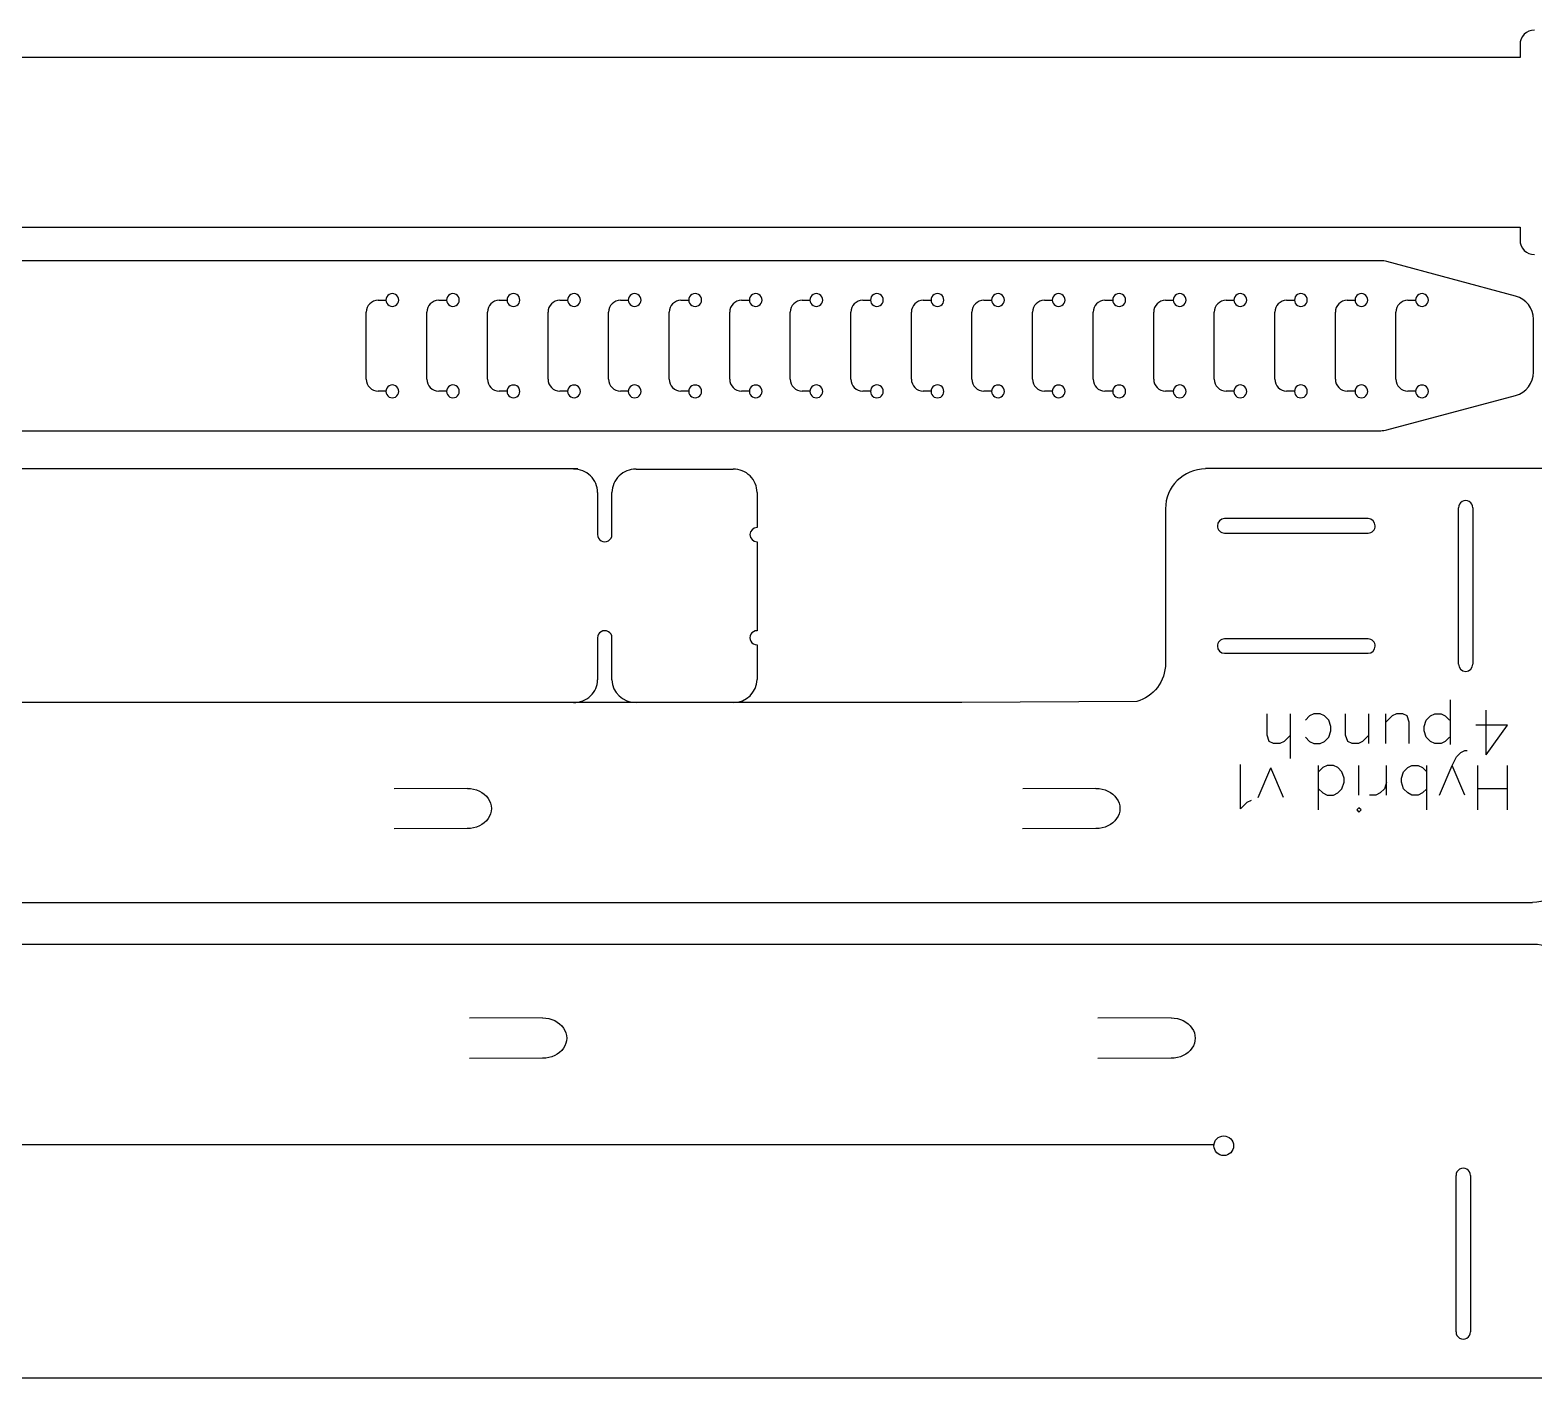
# Model space of a CAD drawing. Extents: x 6 to 576, y 64 to 1092.
# Drawn here: x 193.6 to 381.2, y 689.3 to 857.4 of the extents above; entities that cross this region are included whole.
import ezdxf

# ---------------------------------------------------------------- set-up
doc = ezdxf.new("R2010")
doc.units = 0
doc.layers.add('Layer_1', color=7, linetype='CONTINUOUS')

msp = doc.modelspace()

# ---------------------------------------------------------------- linework, layer by layer
at = {"layer": 'Layer_1', "color": 7}
for p, q in [((379.447504, 853.963879), (36.861036, 853.963879)), ((379.447504, 855.563867), (379.447504, 853.963879)), ((36.861036, 832.763875), (379.447504, 832.763875)), ((379.447504, 832.763875), (379.447504, 831.163886)), ((362.064961, 828.595444), (19.478514, 828.595444)), ((378.896615, 824.191243), (362.841408, 828.493209)), ((381.120174, 814.69741), (381.120174, 821.293446)), ((362.841408, 807.497675), (378.896615, 811.799641)), ((19.478514, 807.39544), (362.064961, 807.39544)), ((261.894712, 802.634157), (11.053043, 802.634157)), ((269.1579, 802.612725), (281.259703, 802.612725)), ((389.950801, 802.689772), (340.215035, 802.689772)), ((264.357173, 799.690244), (264.357173, 794.429771)), ((266.157445, 794.429771), (266.157445, 799.690244)), ((284.260158, 799.690244), (284.260158, 795.306521)), ((335.21433, 797.633267), (335.21433, 778.399726)), ((284.260158, 793.553048), (284.260158, 782.447613)), ((264.357173, 781.570889), (264.357173, 776.31039)), ((266.157445, 776.31039), (266.157445, 781.570889)), ((284.26111, 780.695092), (284.26111, 776.37696)), ((309.821289, 773.501203), (59.635067, 773.501203)), ((331.700664, 773.612434), (309.821289, 773.501203)), ((184.568476, 748.556869), (372.516585, 748.556869)), ((372.516585, 748.556869), (381.023257, 748.556869)), ((216.402941, 743.332221), (28.454839, 743.332221)), ((381.11266, 743.332221), (216.402941, 743.332221)), ((91.150117, 718.387886), (341.336339, 718.387886)), ((343.714096, 718.209187), (343.714096, 718.209187)), ((139.076705, 689.254933), (389.918363, 689.254933))]:
    msp.add_line(p, q, dxfattribs=at)
at = {"layer": 'Layer_1', "color": 1}
for p, q in [((235.502963, 813.823333), (235.502963, 822.16755)), ((236.979206, 823.667368), (237.951603, 823.682713)), ((237.951497, 823.69544), (237.951497, 823.69544)), ((243.05994, 813.823333), (243.05994, 822.16755)), ((244.536182, 823.667368), (245.508579, 823.682713)), ((245.508473, 823.69544), (245.508473, 823.69544)), ((250.616916, 813.823333), (250.616916, 822.16755)), ((252.093161, 823.667368), (253.065555, 823.682713)), ((253.065455, 823.69544), (253.065455, 823.69544)), ((258.173908, 813.823333), (258.173908, 822.16755)), ((259.650143, 823.667368), (260.622537, 823.682713)), ((260.622436, 823.69544), (260.622436, 823.69544)), ((265.730884, 813.823333), (265.730884, 822.16755)), ((267.207127, 823.667368), (268.179524, 823.682713)), ((268.179418, 823.69544), (268.179418, 823.69544)), ((273.28786, 813.823333), (273.28786, 822.16755)), ((274.764103, 823.667368), (275.7365, 823.682713)), ((275.736397, 823.69544), (275.736394, 823.69544)), ((280.844863, 813.823333), (280.844863, 822.16755)), ((282.321079, 823.667368), (283.293476, 823.682713)), ((283.293374, 823.69544), (283.29337, 823.69544)), ((288.401839, 813.823333), (288.401839, 822.16755)), ((289.878056, 823.667368), (290.850452, 823.682713)), ((290.850373, 823.69544), (290.850373, 823.69544)), ((295.958816, 813.823333), (295.958816, 822.16755)), ((297.435058, 823.667368), (298.407429, 823.682713)), ((298.407349, 823.69544), (298.407349, 823.69544)), ((303.515792, 813.823333), (303.515792, 822.16755)), ((304.992035, 823.667368), (305.964431, 823.682713)), ((305.964325, 823.69544), (305.964325, 823.69544)), ((311.072768, 813.823333), (311.072768, 822.16755)), ((312.549011, 823.667368), (313.521408, 823.682713)), ((313.521305, 823.69544), (313.521302, 823.69544)), ((318.629744, 813.823333), (318.629744, 822.16755)), ((320.105987, 823.667368), (321.078384, 823.682713)), ((321.078282, 823.69544), (321.078278, 823.69544)), ((326.186747, 813.823333), (326.186747, 822.16755)), ((327.662963, 823.667368), (328.63536, 823.682713)), ((328.635258, 823.69544), (328.635254, 823.69544)), ((333.743723, 813.823333), (333.743723, 822.16755)), ((335.21994, 823.667368), (336.192336, 823.682713)), ((336.192257, 823.69544), (336.192257, 823.69544)), ((341.3007, 813.823333), (341.3007, 822.16755)), ((342.776942, 823.667368), (343.749339, 823.682713)), ((343.749233, 823.69544), (343.749233, 823.69544)), ((348.857676, 813.823333), (348.857676, 822.16755)), ((350.333919, 823.667368), (351.306315, 823.682713)), ((351.306209, 823.69544), (351.306209, 823.69544)), ((356.414652, 813.823333), (356.414652, 822.16755)), ((357.890895, 823.667368), (358.863291, 823.682713)), ((358.863186, 823.69544), (358.863186, 823.69544)), ((363.971628, 813.823333), (363.971628, 822.16755)), ((365.447871, 823.667368), (366.420268, 823.682713)), ((366.420166, 823.69544), (366.420162, 823.69544)), ((237.951603, 812.308117), (236.979206, 812.323463)), ((237.951497, 812.295444), (237.951497, 812.295444)), ((245.508579, 812.308117), (244.536182, 812.323463)), ((245.508473, 812.295444), (245.508473, 812.295444)), ((253.065555, 812.308117), (252.093161, 812.323463)), ((253.065455, 812.295444), (253.065455, 812.295444)), ((260.622537, 812.308117), (259.650143, 812.323463)), ((260.622436, 812.295444), (260.622436, 812.295444)), ((268.179524, 812.308117), (267.207127, 812.323463)), ((268.179418, 812.295444), (268.179418, 812.295444)), ((275.7365, 812.308117), (274.764103, 812.323463)), ((275.736397, 812.295444), (275.736394, 812.295444)), ((283.293476, 812.308117), (282.321079, 812.323463)), ((283.293374, 812.295444), (283.29337, 812.295444)), ((290.850452, 812.308117), (289.878056, 812.323463)), ((290.850373, 812.295444), (290.850373, 812.295444)), ((298.407429, 812.308117), (297.435058, 812.323463)), ((298.407349, 812.295444), (298.407349, 812.295444)), ((305.964431, 812.308117), (304.992035, 812.323463)), ((305.964325, 812.295444), (305.964325, 812.295444)), ((313.521408, 812.308117), (312.549011, 812.323463)), ((313.521305, 812.295444), (313.521302, 812.295444)), ((321.078384, 812.308117), (320.105987, 812.323463)), ((321.078282, 812.295444), (321.078278, 812.295444)), ((328.63536, 812.308117), (327.662963, 812.323463)), ((328.635258, 812.295444), (328.635254, 812.295444)), ((336.192336, 812.308117), (335.219966, 812.323463)), ((336.192257, 812.295444), (336.192257, 812.295444)), ((343.749339, 812.308117), (342.776942, 812.323463)), ((343.749233, 812.295444), (343.749233, 812.295444)), ((351.306315, 812.308117), (350.333919, 812.323463)), ((351.306209, 812.295444), (351.306209, 812.295444)), ((358.863291, 812.308117), (357.890895, 812.323463)), ((358.863186, 812.295444), (358.863186, 812.295444)), ((366.420268, 812.308117), (365.447871, 812.323463)), ((366.420166, 812.295444), (366.420162, 812.295444)), ((371.770989, 778.279181), (371.770989, 797.779185)), ((373.570976, 797.779185), (373.570976, 778.279181)), ((360.484076, 796.429175), (342.584088, 796.429175)), ((341.684081, 795.529195), (341.684081, 795.529195)), ((342.584088, 794.629188), (360.484076, 794.629188)), ((361.384083, 795.529195), (361.384083, 795.529195)), ((360.484076, 781.429178), (342.584088, 781.429178)), ((341.684081, 780.529145), (341.684081, 780.529145)), ((342.584088, 779.629165), (360.484076, 779.629165)), ((361.384083, 780.529145), (361.384083, 780.529145)), ((248.10901, 762.790711), (238.984298, 762.743959)), ((326.521498, 762.790711), (317.396786, 762.743933)), ((248.108613, 757.761009), (238.983292, 757.737461)), ((326.521128, 757.761009), (317.395781, 757.737461)), ((257.504549, 734.15155), (248.379848, 734.104798)), ((335.917037, 734.15155), (326.792325, 734.104798)), ((257.504179, 729.121847), (248.378842, 729.098299)), ((335.91664, 729.121847), (326.79132, 729.098299)), ((371.465343, 694.999778), (371.465343, 714.499808)), ((373.265356, 714.499808), (373.265356, 694.999778))]:
    msp.add_line(p, q, dxfattribs=at)
at = {"layer": 'Layer_1', "color": 5}
for p, q in [((370.769224, 768.267613), (370.769224, 773.823863)), ((347.903826, 769.437177), (347.903826, 772.08301)), ((350.814243, 766.52676), (350.814243, 772.08301)), ((353.195493, 771.818427), (352.666326, 771.28926)), ((353.72466, 772.08301), (353.195493, 771.818427)), ((354.51841, 772.08301), (353.72466, 772.08301)), ((355.047576, 771.818427), (354.51841, 772.08301)), ((355.576743, 771.28926), (355.047576, 771.818427)), ((355.841326, 770.49551), (355.576743, 771.28926)), ((357.69341, 769.437177), (357.69341, 772.08301)), ((360.603826, 768.378844), (360.603826, 772.08301)), ((362.720493, 768.378844), (362.720493, 772.08301)), ((363.514243, 771.818427), (362.720493, 771.024677)), ((364.04341, 772.08301), (363.514243, 771.818427)), ((364.83716, 772.08301), (364.04341, 772.08301)), ((365.366326, 771.818427), (364.83716, 772.08301)), ((365.63091, 771.024677), (365.366326, 771.818427)), ((367.482993, 770.49551), (367.747576, 771.28926)), ((367.747576, 771.28926), (368.276743, 771.818427)), ((368.276743, 771.818427), (368.80591, 772.08301)), ((368.80591, 772.08301), (369.59966, 772.08301)), ((369.59966, 772.08301), (370.128826, 771.818427)), ((370.128826, 771.818427), (370.657993, 771.28926)), ((375.243355, 766.97171), (375.243355, 772.52796)), ((348.16841, 768.643427), (347.903826, 769.437177)), ((350.814243, 769.437177), (350.020493, 768.643427)), ((355.576743, 769.172594), (355.841326, 769.966344)), ((355.841326, 769.966344), (355.841326, 770.49551)), ((357.957993, 768.643427), (357.69341, 769.437177)), ((360.603826, 769.437177), (359.810076, 768.643427)), ((365.63091, 768.378844), (365.63091, 771.024677)), ((367.482993, 769.966344), (367.482993, 770.49551)), ((367.747576, 769.172594), (367.482993, 769.966344)), ((377.889188, 770.675877), (373.920438, 770.675877)), ((375.243355, 766.97171), (377.889188, 770.675877)), ((348.697576, 768.378844), (348.16841, 768.643427)), ((349.491326, 768.378844), (348.697576, 768.378844)), ((350.020493, 768.643427), (349.491326, 768.378844)), ((352.666326, 769.172594), (353.195493, 768.643427)), ((353.195493, 768.643427), (353.72466, 768.378844)), ((353.72466, 768.378844), (354.51841, 768.378844)), ((354.51841, 768.378844), (355.047576, 768.643427)), ((355.047576, 768.643427), (355.576743, 769.172594)), ((358.48716, 768.378844), (357.957993, 768.643427)), ((359.28091, 768.378844), (358.48716, 768.378844)), ((359.810076, 768.643427), (359.28091, 768.378844)), ((368.276743, 768.643427), (367.747576, 769.172594)), ((368.80591, 768.378844), (368.276743, 768.643427)), ((369.59966, 768.378844), (368.80591, 768.378844)), ((370.128826, 768.643427), (369.59966, 768.378844)), ((370.657993, 769.172594), (370.128826, 768.643427)), ((372.053564, 767.246348), (372.582731, 767.510931)), ((372.582731, 767.510931), (372.847314, 767.510931)), ((344.590079, 760.213855), (344.590079, 765.770105)), ((354.326481, 760.102598), (354.326481, 765.658848)), ((355.384814, 765.658848), (354.855648, 765.394264)), ((356.178564, 765.658848), (355.384814, 765.658848)), ((356.707731, 765.394264), (356.178564, 765.658848)), ((359.353564, 761.954681), (359.353564, 765.658848)), ((362.793148, 761.954681), (362.793148, 765.658848)), ((365.438981, 765.394264), (365.968148, 765.658848)), ((365.968148, 765.658848), (366.761898, 765.658848)), ((366.761898, 765.658848), (367.291064, 765.394264)), ((367.820231, 760.102598), (367.820231, 765.658848)), ((369.407731, 761.954681), (370.995231, 765.658848)), ((370.995231, 765.658848), (371.524398, 766.717181)), ((372.582731, 761.954681), (370.995231, 765.658848)), ((371.524398, 766.717181), (372.053564, 767.246348)), ((374.170231, 760.102598), (374.170231, 765.658848)), ((377.874398, 760.102598), (377.874398, 765.658848)), ((346.775273, 761.659274), (348.362773, 765.36344)), ((349.950273, 761.659274), (348.362773, 765.36344)), ((354.855648, 765.394264), (354.326481, 764.865098)), ((357.236898, 764.865098), (356.707731, 765.394264)), ((357.501481, 764.071348), (357.236898, 764.865098)), ((357.501481, 763.542181), (357.501481, 764.071348)), ((364.645231, 764.071348), (364.909814, 764.865098)), ((364.645231, 763.542181), (364.645231, 764.071348)), ((364.909814, 764.865098), (365.438981, 765.394264)), ((367.291064, 765.394264), (367.820231, 764.865098)), ((354.326481, 762.748431), (354.855648, 762.219264)), ((354.855648, 762.219264), (355.384814, 761.954681)), ((355.384814, 761.954681), (356.178564, 761.954681)), ((356.178564, 761.954681), (356.707731, 762.219264)), ((356.707731, 762.219264), (357.236898, 762.748431)), ((357.236898, 762.748431), (357.501481, 763.542181)), ((361.470231, 761.954681), (360.676481, 761.954681)), ((361.999398, 762.219264), (361.470231, 761.954681)), ((362.528564, 762.748431), (361.999398, 762.219264)), ((362.793148, 763.542181), (362.528564, 762.748431)), ((364.909814, 762.748431), (364.645231, 763.542181)), ((365.438981, 762.219264), (364.909814, 762.748431)), ((365.968148, 761.954681), (365.438981, 762.219264)), ((366.761898, 761.954681), (365.968148, 761.954681)), ((367.291064, 762.219264), (366.761898, 761.954681)), ((367.820231, 762.748431), (367.291064, 762.219264)), ((377.874398, 762.748431), (374.170231, 762.748431)), ((345.383829, 761.007605), (344.590079, 760.213855)), ((345.912996, 761.272188), (345.383829, 761.007605)), ((359.353564, 760.367181), (359.088981, 760.102598)), ((359.088981, 760.102598), (359.353564, 759.838014)), ((359.618148, 760.102598), (359.353564, 760.367181)), ((359.353564, 759.838014), (359.618148, 760.102598))]:
    msp.add_line(p, q, dxfattribs=at)
at = {"layer": 'Layer_1', "color": 7}
for points in [[(379.974712, 856.836673), (379.637143, 856.499104), (379.447501, 856.041262), (379.447504, 855.563867)], [(381.247518, 857.363881), (380.770123, 857.363884), (380.312281, 857.174242), (379.974712, 856.836673)], [(379.447504, 831.163886), (379.447501, 830.686492), (379.637143, 830.22865), (379.974712, 829.891081)], [(379.974712, 829.891081), (380.312281, 829.553512), (380.770123, 829.36387), (381.247518, 829.363873)], [(362.841408, 828.493209), (362.588171, 828.561068), (362.327132, 828.595439), (362.064961, 828.595444)], [(381.120174, 821.293473), (381.120168, 822.651291), (380.208169, 823.83982), (378.896615, 824.191243)], [(378.896615, 811.799641), (380.208169, 812.151063), (381.120168, 813.339592), (381.120174, 814.69741)], [(362.064961, 807.39544), (362.327132, 807.395445), (362.588171, 807.429816), (362.841408, 807.497675)], [(263.478362, 801.756751), (262.915667, 802.304823), (262.152489, 802.612726), (261.356718, 802.612725)], [(264.357173, 799.690244), (264.357174, 800.465334), (264.041057, 801.208679), (263.478362, 801.756751)], [(267.036256, 801.756751), (266.473562, 801.208679), (266.157444, 800.465334), (266.157445, 799.690244)], [(269.1579, 802.612725), (268.362129, 802.612726), (267.598951, 802.304823), (267.036256, 801.756751)], [(283.381347, 801.756751), (282.818652, 802.304823), (282.055474, 802.612726), (281.259703, 802.612725)], [(284.260158, 799.690244), (284.260159, 800.465334), (283.944042, 801.208679), (283.381347, 801.756751)], [(340.214717, 802.633522), (337.444689, 802.633522), (335.21433, 800.403269), (335.21433, 797.633267)], [(264.357174, 794.429771), (264.357174, 794.116541), (264.528738, 793.827105), (264.807241, 793.67049)], [(265.707377, 793.67049), (265.98588, 793.827105), (266.157445, 794.116541), (266.157445, 794.429771)], [(284.260158, 795.306521), (283.764482, 795.304526), (283.363741, 794.912583), (283.363741, 794.429785)], [(283.363741, 794.429785), (283.363741, 793.946987), (283.764482, 793.555043), (284.260158, 793.553048)], [(264.807241, 793.67049), (265.085744, 793.513875), (265.428874, 793.513875), (265.707377, 793.67049)], [(265.707377, 782.330171), (265.428874, 782.486786), (265.085744, 782.486786), (264.807241, 782.330171)], [(284.260158, 782.447606), (283.93857, 782.447606), (283.641411, 782.2805), (283.480617, 782.009234)], [(264.807241, 782.330171), (264.528738, 782.173556), (264.357174, 781.884119), (264.357174, 781.570889)], [(266.157445, 781.570889), (266.157445, 781.884119), (265.98588, 782.173556), (265.707377, 782.330171)], [(283.480617, 782.009234), (283.319823, 781.737969), (283.319823, 781.403756), (283.480617, 781.132491)], [(283.480617, 781.132491), (283.641411, 780.861226), (283.93857, 780.69412), (284.260158, 780.69412)], [(335.219305, 778.399726), (335.219305, 776.123224), (333.71192, 774.214626), (331.637614, 773.605687)], [(263.477273, 774.321594), (264.040312, 774.849694), (264.356624, 775.565952), (264.356622, 776.312798)], [(266.158001, 776.312798), (266.157998, 774.757575), (267.502164, 773.496815), (269.160281, 773.496811)], [(281.258777, 773.498214), (282.916925, 773.49822), (284.261114, 774.787078), (284.26111, 776.37696)], [(261.354332, 773.496811), (262.150589, 773.496811), (262.914234, 773.793494), (263.477273, 774.321594)], [(386.02375, 753.55715), (386.02375, 750.787121), (383.794079, 748.557424), (381.024051, 748.557424)], [(385.993719, 738.330935), (385.993719, 741.10181), (383.816966, 743.332221), (381.11266, 743.332221)], [(341.266939, 718.209187), (341.266946, 718.88494), (341.814751, 719.432745), (342.490504, 719.432753)], [(342.490504, 719.432753), (343.166268, 719.43276), (343.714089, 718.884951), (343.714096, 718.209187)], [(342.490504, 716.985595), (341.814741, 716.985602), (341.266932, 717.533423), (341.266939, 718.209187)], [(343.355718, 717.343973), (343.12625, 717.114504), (342.815022, 716.985591), (342.490504, 716.985595)], [(343.714096, 718.209187), (343.7141, 717.884669), (343.585187, 717.573442), (343.355718, 717.343973)]]:
    msp.add_open_spline(points, degree=3, dxfattribs=at)
at = {"layer": 'Layer_1', "color": 1}
for points in [[(238.350552, 824.390971), (238.102554, 824.247341), (237.950331, 823.982025), (237.951497, 823.69544)], [(239.15243, 824.390971), (238.904432, 824.534601), (238.59855, 824.534601), (238.350552, 824.390971)], [(239.551485, 823.69544), (239.552651, 823.982025), (239.400428, 824.247341), (239.15243, 824.390971)], [(245.907587, 824.390803), (245.659619, 824.247218), (245.50738, 823.981977), (245.508473, 823.69544)], [(246.709348, 824.390803), (246.46138, 824.534388), (246.155555, 824.534388), (245.907587, 824.390803)], [(247.108461, 823.69544), (247.109554, 823.981977), (246.957316, 824.247218), (246.709348, 824.390803)], [(253.465188, 824.389027), (253.217533, 824.245916), (253.065126, 823.981471), (253.065455, 823.69544)], [(254.26572, 824.389027), (254.018064, 824.532138), (253.712844, 824.532138), (253.465188, 824.389027)], [(254.665454, 823.69544), (254.665783, 823.981471), (254.513375, 824.245916), (254.26572, 824.389027)], [(261.02217, 824.389027), (260.774514, 824.245916), (260.622107, 823.981471), (260.622436, 823.69544)], [(261.822701, 824.389027), (261.575045, 824.532138), (261.269826, 824.532138), (261.02217, 824.389027)], [(262.222435, 823.69544), (262.222764, 823.981471), (262.070357, 824.245916), (261.822701, 824.389027)], [(268.578473, 824.390971), (268.330475, 824.247341), (268.178252, 823.982025), (268.179418, 823.69544)], [(269.380351, 824.390971), (269.132353, 824.534601), (268.826471, 824.534601), (268.578473, 824.390971)], [(269.779406, 823.69544), (269.780571, 823.982025), (269.628349, 824.247341), (269.380351, 824.390971)], [(276.136398, 824.388261), (275.888877, 824.245354), (275.736397, 823.981253), (275.736397, 823.69544)], [(276.936398, 824.388261), (276.688877, 824.531167), (276.383919, 824.531167), (276.136398, 824.388261)], [(277.336399, 823.69544), (277.336399, 823.981253), (277.18392, 824.245354), (276.936398, 824.388261)], [(283.693374, 824.38826), (283.445853, 824.245354), (283.293374, 823.981252), (283.293374, 823.69544)], [(284.493374, 824.38826), (284.245853, 824.531166), (283.940895, 824.531166), (283.693374, 824.38826)], [(284.893374, 823.69544), (284.893374, 823.981252), (284.740895, 824.245354), (284.493374, 824.38826)], [(291.249486, 824.390803), (291.001518, 824.247218), (290.84928, 823.981977), (290.850373, 823.69544)], [(292.051248, 824.390803), (291.80328, 824.534388), (291.497455, 824.534388), (291.249486, 824.390803)], [(292.450361, 823.69544), (292.451454, 823.981977), (292.299216, 824.247218), (292.051248, 824.390803)], [(298.806463, 824.390803), (298.558495, 824.247218), (298.406256, 823.981977), (298.407349, 823.69544)], [(299.608224, 824.390803), (299.360256, 824.534388), (299.054431, 824.534388), (298.806463, 824.390803)], [(300.007338, 823.69544), (300.008431, 823.981977), (299.856192, 824.247218), (299.608224, 824.390803)], [(306.36338, 824.390971), (306.115383, 824.247341), (305.96316, 823.982025), (305.964325, 823.69544)], [(307.165259, 824.390971), (306.917261, 824.534601), (306.611378, 824.534601), (306.36338, 824.390971)], [(307.564314, 823.69544), (307.565479, 823.982025), (307.413257, 824.247341), (307.165259, 824.390971)], [(313.921305, 824.388261), (313.673784, 824.245354), (313.521305, 823.981253), (313.521305, 823.69544)], [(314.721306, 824.388261), (314.473785, 824.531167), (314.168826, 824.531167), (313.921305, 824.388261)], [(315.121307, 823.69544), (315.121307, 823.981253), (314.968827, 824.245354), (314.721306, 824.388261)], [(321.478282, 824.38826), (321.230761, 824.245354), (321.078282, 823.981252), (321.078282, 823.69544)], [(322.278282, 824.38826), (322.030761, 824.531166), (321.725802, 824.531166), (321.478282, 824.38826)], [(322.678282, 823.69544), (322.678282, 823.981252), (322.525802, 824.245354), (322.278282, 824.38826)], [(329.035258, 824.38826), (328.787737, 824.245354), (328.635258, 823.981252), (328.635258, 823.69544)], [(329.835258, 824.38826), (329.587737, 824.531166), (329.282779, 824.531166), (329.035258, 824.38826)], [(330.235258, 823.69544), (330.235258, 823.981252), (330.082779, 824.245354), (329.835258, 824.38826)], [(336.59137, 824.390803), (336.343402, 824.247218), (336.191164, 823.981977), (336.192257, 823.69544)], [(337.393132, 824.390803), (337.145164, 824.534388), (336.839338, 824.534388), (336.59137, 824.390803)], [(337.792245, 823.69544), (337.793338, 823.981977), (337.6411, 824.247218), (337.393132, 824.390803)], [(344.148288, 824.390971), (343.90029, 824.247341), (343.748068, 823.982025), (343.749233, 823.69544)], [(344.950166, 824.390971), (344.702169, 824.534601), (344.396286, 824.534601), (344.148288, 824.390971)], [(345.349221, 823.69544), (345.350387, 823.982025), (345.198164, 824.247341), (344.950166, 824.390971)], [(351.705264, 824.390971), (351.457267, 824.247341), (351.305044, 823.982025), (351.306209, 823.69544)], [(352.507143, 824.390971), (352.259145, 824.534601), (351.953262, 824.534601), (351.705264, 824.390971)], [(352.906198, 823.69544), (352.907363, 823.982025), (352.75514, 824.247341), (352.507143, 824.390971)], [(359.262299, 824.390803), (359.014331, 824.247218), (358.862093, 823.981977), (358.863186, 823.69544)], [(360.06406, 824.390803), (359.816092, 824.534388), (359.510267, 824.534388), (359.262299, 824.390803)], [(360.463174, 823.69544), (360.464267, 823.981977), (360.312029, 824.247218), (360.06406, 824.390803)], [(366.820166, 824.38826), (366.572645, 824.245354), (366.420166, 823.981252), (366.420166, 823.69544)], [(367.620166, 824.38826), (367.372645, 824.531166), (367.067686, 824.531166), (366.820166, 824.38826)], [(368.020166, 823.69544), (368.020166, 823.981252), (367.867686, 824.245354), (367.620166, 824.38826)], [(236.979206, 823.667368), (236.160143, 823.654393), (235.50296, 822.986717), (235.502963, 822.16755)], [(237.951497, 823.69544), (237.950331, 823.408854), (238.102554, 823.143539), (238.350552, 822.999908)], [(238.350552, 822.999908), (238.59855, 822.856278), (238.904432, 822.856278), (239.15243, 822.999908)], [(239.15243, 822.999908), (239.400428, 823.143539), (239.552651, 823.408854), (239.551485, 823.69544)], [(244.536182, 823.667368), (243.717119, 823.654393), (243.059937, 822.986717), (243.05994, 822.16755)], [(245.508473, 823.69544), (245.50738, 823.408902), (245.659619, 823.143662), (245.907587, 823.000077)], [(245.907587, 823.000077), (246.155555, 822.856492), (246.46138, 822.856492), (246.709348, 823.000077)], [(246.709348, 823.000077), (246.957316, 823.143662), (247.109554, 823.408902), (247.108461, 823.69544)], [(252.093161, 823.667368), (251.274097, 823.654395), (250.616913, 822.986718), (250.616916, 822.16755)], [(253.065455, 823.69544), (253.065126, 823.409408), (253.217533, 823.144964), (253.465188, 823.001853)], [(253.465188, 823.001853), (253.712844, 822.858742), (254.018064, 822.858742), (254.26572, 823.001853)], [(254.26572, 823.001853), (254.513375, 823.144964), (254.665783, 823.409408), (254.665454, 823.69544)], [(259.650143, 823.667368), (258.831082, 823.654389), (258.173905, 822.986714), (258.173908, 822.16755)], [(260.622436, 823.69544), (260.622107, 823.409408), (260.774514, 823.144964), (261.02217, 823.001853)], [(261.02217, 823.001853), (261.269826, 822.858742), (261.575045, 822.858742), (261.822701, 823.001853)], [(261.822701, 823.001853), (262.070357, 823.144964), (262.222764, 823.409408), (262.222435, 823.69544)], [(267.207127, 823.667368), (266.388063, 823.654393), (265.730881, 822.986717), (265.730884, 822.16755)], [(268.179418, 823.69544), (268.178252, 823.408854), (268.330475, 823.143539), (268.578473, 822.999908)], [(268.578473, 822.999908), (268.826471, 822.856278), (269.132353, 822.856278), (269.380351, 822.999908)], [(269.380351, 822.999908), (269.628349, 823.143539), (269.780571, 823.408854), (269.779406, 823.69544)], [(274.764103, 823.667368), (273.94504, 823.654393), (273.287858, 822.986717), (273.28786, 822.16755)], [(275.736401, 823.69544), (275.736401, 823.409627), (275.88888, 823.145525), (276.136401, 823.002619)], [(276.136401, 823.002619), (276.383922, 822.859712), (276.688881, 822.859712), (276.936402, 823.002619)], [(276.936402, 823.002619), (277.183923, 823.145525), (277.336402, 823.409627), (277.336399, 823.69544)], [(282.321079, 823.667368), (281.502026, 823.654379), (280.84486, 822.986706), (280.844863, 822.16755)], [(283.293378, 823.69544), (283.293378, 823.409627), (283.445857, 823.145526), (283.693378, 823.00262)], [(283.693378, 823.00262), (283.940898, 822.859713), (284.245857, 822.859713), (284.493378, 823.00262)], [(284.493378, 823.00262), (284.740898, 823.145526), (284.893378, 823.409627), (284.893374, 823.69544)], [(289.878056, 823.667368), (289.059003, 823.654379), (288.401836, 822.986706), (288.401839, 822.16755)], [(290.850373, 823.69544), (290.84928, 823.408902), (291.001518, 823.143662), (291.249486, 823.000077)], [(291.249486, 823.000077), (291.497455, 822.856492), (291.80328, 822.856492), (292.051248, 823.000077)], [(292.051248, 823.000077), (292.299216, 823.143662), (292.451454, 823.408902), (292.450361, 823.69544)], [(297.435058, 823.667368), (296.615995, 823.654393), (295.958813, 822.986717), (295.958816, 822.16755)], [(298.407349, 823.69544), (298.406256, 823.408902), (298.558495, 823.143662), (298.806463, 823.000077)], [(298.806463, 823.000077), (299.054431, 822.856492), (299.360256, 822.856492), (299.608224, 823.000077)], [(299.608224, 823.000077), (299.856192, 823.143662), (300.008431, 823.408902), (300.007338, 823.69544)], [(304.992035, 823.667368), (304.172971, 823.654393), (303.515789, 822.986717), (303.515792, 822.16755)], [(305.964325, 823.69544), (305.96316, 823.408854), (306.115383, 823.143539), (306.36338, 822.999908)], [(306.36338, 822.999908), (306.611378, 822.856278), (306.917261, 822.856278), (307.165259, 822.999908)], [(307.165259, 822.999908), (307.413257, 823.143539), (307.565479, 823.408854), (307.564314, 823.69544)], [(312.549011, 823.667368), (311.729947, 823.654393), (311.072765, 822.986717), (311.072768, 822.16755)], [(313.521308, 823.69544), (313.521308, 823.409627), (313.673788, 823.145525), (313.921309, 823.002619)], [(313.921309, 823.002619), (314.16883, 822.859712), (314.473788, 822.859712), (314.721309, 823.002619)], [(314.721309, 823.002619), (314.968831, 823.145525), (315.12131, 823.409627), (315.121307, 823.69544)], [(320.105987, 823.667368), (319.286924, 823.654393), (318.629741, 822.986717), (318.629744, 822.16755)], [(321.078285, 823.69544), (321.078285, 823.409627), (321.230764, 823.145526), (321.478285, 823.00262)], [(321.478285, 823.00262), (321.725806, 822.859713), (322.030764, 822.859713), (322.278285, 823.00262)], [(322.278285, 823.00262), (322.525806, 823.145526), (322.678285, 823.409627), (322.678282, 823.69544)], [(327.662963, 823.667368), (326.84391, 823.654379), (326.186744, 822.986706), (326.186747, 822.16755)], [(328.635262, 823.69544), (328.635262, 823.409627), (328.787741, 823.145526), (329.035262, 823.00262)], [(329.035262, 823.00262), (329.282782, 822.859713), (329.587741, 822.859713), (329.835262, 823.00262)], [(329.835262, 823.00262), (330.082782, 823.145526), (330.235262, 823.409627), (330.235258, 823.69544)], [(335.21994, 823.667368), (334.400887, 823.654379), (333.74372, 822.986706), (333.743723, 822.16755)], [(336.192257, 823.69544), (336.191164, 823.408902), (336.343402, 823.143662), (336.59137, 823.000077)], [(336.59137, 823.000077), (336.839338, 822.856492), (337.145164, 822.856492), (337.393132, 823.000077)], [(337.393132, 823.000077), (337.6411, 823.143662), (337.793338, 823.408902), (337.792245, 823.69544)], [(342.776942, 823.667368), (341.957879, 823.654393), (341.300697, 822.986717), (341.3007, 822.16755)], [(343.749233, 823.69544), (343.748068, 823.408854), (343.90029, 823.143539), (344.148288, 822.999908)], [(344.148288, 822.999908), (344.396286, 822.856278), (344.702169, 822.856278), (344.950166, 822.999908)], [(344.950166, 822.999908), (345.198164, 823.143539), (345.350387, 823.408854), (345.349221, 823.69544)], [(350.333919, 823.667368), (349.514855, 823.654393), (348.857673, 822.986717), (348.857676, 822.16755)], [(351.306209, 823.69544), (351.305044, 823.408854), (351.457267, 823.143539), (351.705264, 822.999908)], [(351.705264, 822.999908), (351.953262, 822.856278), (352.259145, 822.856278), (352.507143, 822.999908)], [(352.507143, 822.999908), (352.75514, 823.143539), (352.907363, 823.408854), (352.906198, 823.69544)], [(357.890895, 823.667368), (357.071831, 823.654393), (356.414649, 822.986717), (356.414652, 822.16755)], [(358.863186, 823.69544), (358.862093, 823.408902), (359.014331, 823.143662), (359.262299, 823.000077)], [(359.262299, 823.000077), (359.510267, 822.856492), (359.816092, 822.856492), (360.06406, 823.000077)], [(360.06406, 823.000077), (360.312029, 823.143662), (360.464267, 823.408902), (360.463174, 823.69544)], [(365.447871, 823.667368), (364.628808, 823.654393), (363.971625, 822.986717), (363.971628, 822.16755)], [(366.420169, 823.69544), (366.420169, 823.409627), (366.572648, 823.145526), (366.820169, 823.00262)], [(366.820169, 823.00262), (367.06769, 822.859713), (367.372648, 822.859713), (367.620169, 823.00262)], [(367.620169, 823.00262), (367.86769, 823.145526), (368.020169, 823.409627), (368.020166, 823.69544)], [(235.502963, 813.823333), (235.50296, 813.004167), (236.160143, 812.33649), (236.979206, 812.323516)], [(238.350552, 812.990975), (238.102554, 812.847345), (237.950331, 812.582029), (237.951497, 812.295444)], [(239.15243, 812.990975), (238.904432, 813.134605), (238.59855, 813.134605), (238.350552, 812.990975)], [(239.551485, 812.295444), (239.552651, 812.582029), (239.400428, 812.847345), (239.15243, 812.990975)], [(243.05994, 813.823333), (243.059937, 813.004167), (243.717119, 812.33649), (244.536182, 812.323516)], [(245.907587, 812.990806), (245.659619, 812.847221), (245.50738, 812.581981), (245.508473, 812.295444)], [(246.709348, 812.990806), (246.46138, 813.134392), (246.155555, 813.134392), (245.907587, 812.990806)], [(247.108461, 812.295444), (247.109554, 812.581981), (246.957316, 812.847221), (246.709348, 812.990806)], [(250.616916, 813.823333), (250.616913, 813.004166), (251.274097, 812.336488), (252.093161, 812.323516)], [(253.465188, 812.989031), (253.217533, 812.84592), (253.065126, 812.581475), (253.065455, 812.295444)], [(254.26572, 812.989031), (254.018064, 813.132141), (253.712844, 813.132141), (253.465188, 812.989031)], [(254.665454, 812.295444), (254.665783, 812.581475), (254.513375, 812.84592), (254.26572, 812.989031)], [(258.173908, 813.823333), (258.173905, 813.00417), (258.831082, 812.336494), (259.650143, 812.323516)], [(261.02217, 812.989031), (260.774514, 812.84592), (260.622107, 812.581475), (260.622436, 812.295444)], [(261.822701, 812.989031), (261.575045, 813.132141), (261.269826, 813.132141), (261.02217, 812.989031)], [(262.222435, 812.295444), (262.222764, 812.581475), (262.070357, 812.84592), (261.822701, 812.989031)], [(265.730884, 813.823333), (265.730881, 813.004167), (266.388063, 812.33649), (267.207127, 812.323516)], [(268.578473, 812.990975), (268.330475, 812.847345), (268.178252, 812.582029), (268.179418, 812.295444)], [(269.380351, 812.990975), (269.132353, 813.134605), (268.826471, 813.134605), (268.578473, 812.990975)], [(269.779406, 812.295444), (269.780571, 812.582029), (269.628349, 812.847345), (269.380351, 812.990975)], [(273.28786, 813.823333), (273.287858, 813.004167), (273.94504, 812.33649), (274.764103, 812.323516)], [(276.136398, 812.988265), (275.888877, 812.845358), (275.736397, 812.581256), (275.736397, 812.295444)], [(276.936398, 812.988265), (276.688877, 813.131171), (276.383919, 813.131171), (276.136398, 812.988265)], [(277.336399, 812.295444), (277.336399, 812.581256), (277.18392, 812.845358), (276.936398, 812.988265)], [(280.844863, 813.823333), (280.84486, 813.004177), (281.502026, 812.336504), (282.321079, 812.323516)], [(283.693374, 812.988264), (283.445853, 812.845358), (283.293374, 812.581256), (283.293374, 812.295444)], [(284.493374, 812.988264), (284.245853, 813.13117), (283.940895, 813.13117), (283.693374, 812.988264)], [(284.893374, 812.295444), (284.893374, 812.581256), (284.740895, 812.845358), (284.493374, 812.988264)], [(288.401839, 813.823333), (288.401836, 813.004177), (289.059003, 812.336504), (289.878056, 812.323516)], [(291.249486, 812.990806), (291.001518, 812.847221), (290.84928, 812.581981), (290.850373, 812.295444)], [(292.051248, 812.990806), (291.80328, 813.134392), (291.497455, 813.134392), (291.249486, 812.990806)], [(292.450361, 812.295444), (292.451454, 812.581981), (292.299216, 812.847221), (292.051248, 812.990806)], [(295.958816, 813.823333), (295.958813, 813.004167), (296.615995, 812.33649), (297.435058, 812.323516)], [(298.806463, 812.990806), (298.558495, 812.847221), (298.406256, 812.581981), (298.407349, 812.295444)], [(299.608224, 812.990806), (299.360256, 813.134392), (299.054431, 813.134392), (298.806463, 812.990806)], [(300.007338, 812.295444), (300.008431, 812.581981), (299.856192, 812.847221), (299.608224, 812.990806)], [(303.515792, 813.823333), (303.515789, 813.004167), (304.172971, 812.33649), (304.992035, 812.323516)], [(306.36338, 812.990975), (306.115383, 812.847345), (305.96316, 812.582029), (305.964325, 812.295444)], [(307.165259, 812.990975), (306.917261, 813.134605), (306.611378, 813.134605), (306.36338, 812.990975)], [(307.564314, 812.295444), (307.565479, 812.582029), (307.413257, 812.847345), (307.165259, 812.990975)], [(311.072768, 813.823333), (311.072765, 813.004167), (311.729947, 812.33649), (312.549011, 812.323516)], [(313.921305, 812.988265), (313.673784, 812.845358), (313.521305, 812.581256), (313.521305, 812.295444)], [(314.721306, 812.988265), (314.473785, 813.131171), (314.168826, 813.131171), (313.921305, 812.988265)], [(315.121307, 812.295444), (315.121307, 812.581256), (314.968827, 812.845358), (314.721306, 812.988265)], [(318.629744, 813.823333), (318.629741, 813.004167), (319.286924, 812.33649), (320.105987, 812.323516)], [(321.478282, 812.988264), (321.230761, 812.845358), (321.078282, 812.581256), (321.078282, 812.295444)], [(322.278282, 812.988264), (322.030761, 813.13117), (321.725802, 813.13117), (321.478282, 812.988264)], [(322.678282, 812.295444), (322.678282, 812.581256), (322.525802, 812.845358), (322.278282, 812.988264)], [(326.186747, 813.823333), (326.186744, 813.004177), (326.84391, 812.336504), (327.662963, 812.323516)], [(329.035258, 812.988264), (328.787737, 812.845358), (328.635258, 812.581256), (328.635258, 812.295444)], [(329.835258, 812.988264), (329.587737, 813.13117), (329.282779, 813.13117), (329.035258, 812.988264)], [(330.235258, 812.295444), (330.235258, 812.581256), (330.082779, 812.845358), (329.835258, 812.988264)], [(333.743723, 813.823333), (333.74372, 813.004167), (334.400903, 812.33649), (335.219966, 812.323516)], [(336.59137, 812.990806), (336.343402, 812.847221), (336.191164, 812.581981), (336.192257, 812.295444)], [(337.393132, 812.990806), (337.145164, 813.134392), (336.839338, 813.134392), (336.59137, 812.990806)], [(337.792245, 812.295444), (337.793338, 812.581981), (337.6411, 812.847221), (337.393132, 812.990806)], [(341.3007, 813.823333), (341.300697, 813.004167), (341.957879, 812.33649), (342.776942, 812.323516)], [(344.148288, 812.990975), (343.90029, 812.847345), (343.748068, 812.582029), (343.749233, 812.295444)], [(344.950166, 812.990975), (344.702169, 813.134605), (344.396286, 813.134605), (344.148288, 812.990975)], [(345.349221, 812.295444), (345.350387, 812.582029), (345.198164, 812.847345), (344.950166, 812.990975)], [(348.857676, 813.823333), (348.857673, 813.004167), (349.514855, 812.33649), (350.333919, 812.323516)], [(351.705264, 812.990975), (351.457267, 812.847345), (351.305044, 812.582029), (351.306209, 812.295444)], [(352.507143, 812.990975), (352.259145, 813.134605), (351.953262, 813.134605), (351.705264, 812.990975)], [(352.906198, 812.295444), (352.907363, 812.582029), (352.75514, 812.847345), (352.507143, 812.990975)], [(356.414652, 813.823333), (356.414649, 813.004167), (357.071831, 812.33649), (357.890895, 812.323516)], [(359.262299, 812.990806), (359.014331, 812.847221), (358.862093, 812.581981), (358.863186, 812.295444)], [(360.06406, 812.990806), (359.816092, 813.134392), (359.510267, 813.134392), (359.262299, 812.990806)], [(360.463174, 812.295444), (360.464267, 812.581981), (360.312029, 812.847221), (360.06406, 812.990806)], [(363.971628, 813.823333), (363.971625, 813.004167), (364.628808, 812.33649), (365.447871, 812.323516)], [(366.820166, 812.988264), (366.572645, 812.845358), (366.420166, 812.581256), (366.420166, 812.295444)], [(367.620166, 812.988264), (367.372645, 813.13117), (367.067686, 813.13117), (366.820166, 812.988264)], [(368.020166, 812.295444), (368.020166, 812.581256), (367.867686, 812.845358), (367.620166, 812.988264)], [(237.951497, 812.295444), (237.950331, 812.008858), (238.102554, 811.743542), (238.350552, 811.599912)], [(238.350552, 811.599912), (238.59855, 811.456282), (238.904432, 811.456282), (239.15243, 811.599912)], [(239.15243, 811.599912), (239.400428, 811.743542), (239.552651, 812.008858), (239.551485, 812.295444)], [(245.508473, 812.295444), (245.50738, 812.008906), (245.659619, 811.743666), (245.907587, 811.600081)], [(245.907587, 811.600081), (246.155555, 811.456496), (246.46138, 811.456496), (246.709348, 811.600081)], [(246.709348, 811.600081), (246.957316, 811.743666), (247.109554, 812.008906), (247.108461, 812.295444)], [(253.065455, 812.295444), (253.065126, 812.009412), (253.217533, 811.744967), (253.465188, 811.601857)], [(253.465188, 811.601857), (253.712844, 811.458746), (254.018064, 811.458746), (254.26572, 811.601857)], [(254.26572, 811.601857), (254.513375, 811.744967), (254.665783, 812.009412), (254.665454, 812.295444)], [(260.622436, 812.295444), (260.622107, 812.009412), (260.774514, 811.744967), (261.02217, 811.601857)], [(261.02217, 811.601857), (261.269826, 811.458746), (261.575045, 811.458746), (261.822701, 811.601857)], [(261.822701, 811.601857), (262.070357, 811.744967), (262.222764, 812.009412), (262.222435, 812.295444)], [(268.179418, 812.295444), (268.178252, 812.008858), (268.330475, 811.743542), (268.578473, 811.599912)], [(268.578473, 811.599912), (268.826471, 811.456282), (269.132353, 811.456282), (269.380351, 811.599912)], [(269.380351, 811.599912), (269.628349, 811.743542), (269.780571, 812.008858), (269.779406, 812.295444)], [(275.736401, 812.295444), (275.736401, 812.009631), (275.88888, 811.745529), (276.136401, 811.602623)], [(276.136401, 811.602623), (276.383922, 811.459716), (276.688881, 811.459716), (276.936402, 811.602623)], [(276.936402, 811.602623), (277.183923, 811.745529), (277.336402, 812.009631), (277.336399, 812.295444)], [(283.293378, 812.295444), (283.293378, 812.009631), (283.445857, 811.745529), (283.693378, 811.602623)], [(283.693378, 811.602623), (283.940898, 811.459717), (284.245857, 811.459717), (284.493378, 811.602623)], [(284.493378, 811.602623), (284.740898, 811.745529), (284.893378, 812.009631), (284.893374, 812.295444)], [(290.850373, 812.295444), (290.84928, 812.008906), (291.001518, 811.743666), (291.249486, 811.600081)], [(291.249486, 811.600081), (291.497455, 811.456496), (291.80328, 811.456496), (292.051248, 811.600081)], [(292.051248, 811.600081), (292.299216, 811.743666), (292.451454, 812.008906), (292.450361, 812.295444)], [(298.407349, 812.295444), (298.406256, 812.008906), (298.558495, 811.743666), (298.806463, 811.600081)], [(298.806463, 811.600081), (299.054431, 811.456496), (299.360256, 811.456496), (299.608224, 811.600081)], [(299.608224, 811.600081), (299.856192, 811.743666), (300.008431, 812.008906), (300.007338, 812.295444)], [(305.964325, 812.295444), (305.96316, 812.008858), (306.115383, 811.743542), (306.36338, 811.599912)], [(306.36338, 811.599912), (306.611378, 811.456282), (306.917261, 811.456282), (307.165259, 811.599912)], [(307.165259, 811.599912), (307.413257, 811.743542), (307.565479, 812.008858), (307.564314, 812.295444)], [(313.521308, 812.295444), (313.521308, 812.009631), (313.673788, 811.745529), (313.921309, 811.602623)], [(313.921309, 811.602623), (314.16883, 811.459716), (314.473788, 811.459716), (314.721309, 811.602623)], [(314.721309, 811.602623), (314.968831, 811.745529), (315.12131, 812.009631), (315.121307, 812.295444)], [(321.078285, 812.295444), (321.078285, 812.009631), (321.230764, 811.745529), (321.478285, 811.602623)], [(321.478285, 811.602623), (321.725806, 811.459717), (322.030764, 811.459717), (322.278285, 811.602623)], [(322.278285, 811.602623), (322.525806, 811.745529), (322.678285, 812.009631), (322.678282, 812.295444)], [(328.635262, 812.295444), (328.635262, 812.009631), (328.787741, 811.745529), (329.035262, 811.602623)], [(329.035262, 811.602623), (329.282782, 811.459717), (329.587741, 811.459717), (329.835262, 811.602623)], [(329.835262, 811.602623), (330.082782, 811.745529), (330.235262, 812.009631), (330.235258, 812.295444)], [(336.192257, 812.295444), (336.191164, 812.008906), (336.343402, 811.743666), (336.59137, 811.600081)], [(336.59137, 811.600081), (336.839338, 811.456496), (337.145164, 811.456496), (337.393132, 811.600081)], [(337.393132, 811.600081), (337.6411, 811.743666), (337.793338, 812.008906), (337.792245, 812.295444)], [(343.749233, 812.295444), (343.748068, 812.008858), (343.90029, 811.743542), (344.148288, 811.599912)], [(344.148288, 811.599912), (344.396286, 811.456282), (344.702169, 811.456282), (344.950166, 811.599912)], [(344.950166, 811.599912), (345.198164, 811.743542), (345.350387, 812.008858), (345.349221, 812.295444)], [(351.306209, 812.295444), (351.305044, 812.008858), (351.457267, 811.743542), (351.705264, 811.599912)], [(351.705264, 811.599912), (351.953262, 811.456282), (352.259145, 811.456282), (352.507143, 811.599912)], [(352.507143, 811.599912), (352.75514, 811.743542), (352.907363, 812.008858), (352.906198, 812.295444)], [(358.863186, 812.295444), (358.862093, 812.008906), (359.014331, 811.743666), (359.262299, 811.600081)], [(359.262299, 811.600081), (359.510267, 811.456496), (359.816092, 811.456496), (360.06406, 811.600081)], [(360.06406, 811.600081), (360.312029, 811.743666), (360.464267, 812.008906), (360.463174, 812.295444)], [(366.420169, 812.295444), (366.420169, 812.009631), (366.572648, 811.745529), (366.820169, 811.602623)], [(366.820169, 811.602623), (367.06769, 811.459717), (367.372648, 811.459717), (367.620169, 811.602623)], [(367.620169, 811.602623), (367.86769, 811.745529), (368.020169, 812.009631), (368.020166, 812.295444)], [(372.219957, 798.561568), (371.940976, 798.400008), (371.769717, 798.101568), (371.770989, 797.779185)], [(373.122008, 798.561568), (372.843027, 798.723128), (372.498939, 798.723128), (372.219957, 798.561568)], [(373.570976, 797.779185), (373.572249, 798.101568), (373.40099, 798.400008), (373.122008, 798.561568)], [(342.584088, 796.429175), (342.087036, 796.429178), (341.684092, 796.026246), (341.684081, 795.529195)], [(361.384083, 795.529195), (361.384072, 796.026246), (360.981127, 796.429178), (360.484076, 796.429175)], [(341.684081, 795.529195), (341.684079, 795.290497), (341.7789, 795.061576), (341.947685, 794.892792)], [(341.947685, 794.892792), (342.116469, 794.724007), (342.34539, 794.629186), (342.584087, 794.629188)], [(360.484076, 794.629188), (360.722773, 794.629186), (360.951694, 794.724007), (361.120479, 794.892792)], [(361.120479, 794.892792), (361.289263, 795.061576), (361.384084, 795.290497), (361.384083, 795.529195)], [(341.947675, 781.165565), (341.77889, 780.996775), (341.684072, 780.767847), (341.684081, 780.529145)], [(342.584088, 781.429178), (342.345386, 781.42918), (342.116461, 781.334355), (341.947675, 781.165565)], [(361.120488, 781.165565), (360.951703, 781.334355), (360.722778, 781.42918), (360.484076, 781.429178)], [(361.384083, 780.529145), (361.384091, 780.767847), (361.289273, 780.996775), (361.120488, 781.165565)], [(341.684081, 780.529145), (341.684092, 780.032094), (342.087036, 779.629161), (342.584087, 779.629165)], [(360.484076, 779.629165), (360.981127, 779.629161), (361.384072, 780.032094), (361.384083, 780.529145)], [(371.770989, 778.279181), (371.772946, 777.783516), (372.175313, 777.382734), (372.670983, 777.382734)], [(372.670983, 777.382734), (373.166653, 777.382734), (373.56902, 777.783516), (373.570976, 778.279181)], [(248.110306, 762.790711), (249.183245, 762.790711), (250.174612, 762.311366), (250.711055, 761.533226)], [(326.522821, 762.790685), (327.595733, 762.790685), (328.5871, 762.311339), (329.123569, 761.533226)], [(250.711055, 761.533226), (251.247524, 760.755113), (251.247524, 759.796422), (250.711055, 759.018282)], [(329.123569, 761.533226), (329.660012, 760.755086), (329.660012, 759.796395), (329.123569, 759.018282)], [(250.711055, 759.018282), (250.174612, 758.240169), (249.183192, 757.761009), (248.11028, 757.761009)], [(329.123569, 759.018282), (328.5871, 758.240143), (327.59568, 757.761009), (326.522768, 757.761009)], [(257.505872, 734.15155), (258.578784, 734.15155), (259.570151, 733.672204), (260.10662, 732.894091)], [(335.91836, 734.15155), (336.991272, 734.15155), (337.982639, 733.672204), (338.519082, 732.894065)], [(260.10662, 732.894091), (260.643063, 732.115951), (260.643063, 731.15726), (260.10662, 730.379147)], [(338.519082, 732.894065), (339.055551, 732.115951), (339.055551, 731.15726), (338.519082, 730.379121)], [(260.10662, 730.379147), (259.570151, 729.601008), (258.578731, 729.121847), (257.505819, 729.121847)], [(338.519082, 730.379121), (337.982639, 729.601008), (336.991219, 729.121847), (335.918307, 729.121847)], [(371.915346, 715.279237), (371.636883, 715.118466), (371.465343, 714.821349), (371.465343, 714.499808)], [(372.815353, 715.279237), (372.53689, 715.440007), (372.193809, 715.440007), (371.915346, 715.279237)], [(373.265356, 714.499808), (373.265356, 714.821349), (373.093816, 715.118466), (372.815353, 715.279237)], [(371.465343, 694.999778), (371.465343, 694.678237), (371.636883, 694.38112), (371.915346, 694.22035)], [(372.815353, 694.22035), (373.093816, 694.38112), (373.265356, 694.678237), (373.265356, 694.999778)], [(371.915346, 694.22035), (372.193809, 694.059579), (372.53689, 694.059579), (372.815353, 694.22035)]]:
    msp.add_open_spline(points, degree=3, dxfattribs=at)

doc.saveas('drawing.dxf')
